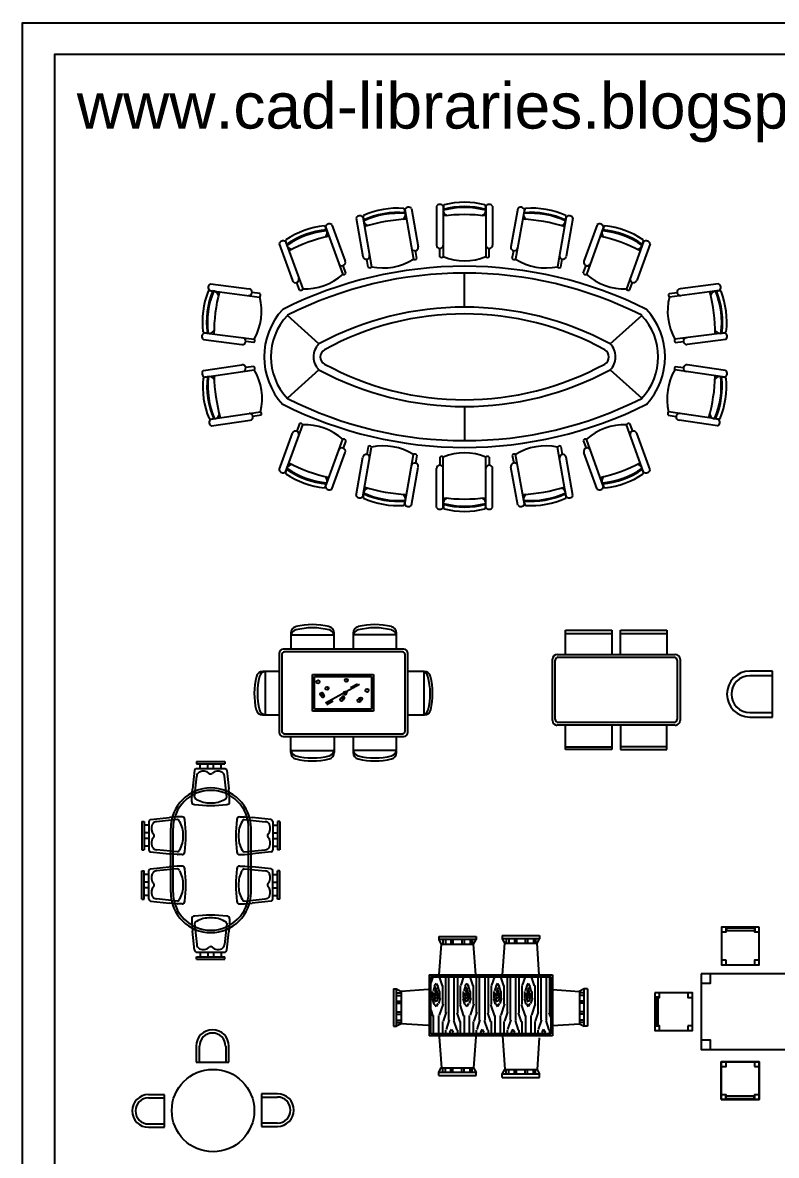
# Model space of a CAD drawing. Header units: inches. Extents: x 11.8 to 54.3, y 7.5 to 32.3.
# Drawn here: x 11.81 to 19.78, y 20.32 to 32.3 of the extents above; entities that cross this region are included whole.
import ezdxf

# ---------------------------------------------------------------- set-up
doc = ezdxf.new("R2010")
doc.units = ezdxf.units.IN
doc.header["$MEASUREMENT"] = 0
for name, color, linetype in [('02', 2, 'Continuous'), ('4', 4, 'Continuous'), ('kadrbm', 4, 'Continuous')]:
    doc.layers.add(name, color=color, linetype=linetype)
doc.styles.add('bmmm', font='swissel.ttf')

# ---------------------------------------------------------------- blocks, each defined once
blk = doc.blocks.new('kadrbm')
at = {"layer": 'kadrbm', "color": 4}
blk.add_lwpolyline([(0, 0), (0, 24.797), (21, 24.797), (21, 0), (0, 0)], close=True, dxfattribs=at)
blk.add_lwpolyline([(20.663, 0.326), (20.663, 24.46), (0.337, 24.46), (0.337, 0.326), (20.663, 0.326)], dxfattribs=at)
at = {"layer": 'kadrbm', "color": 211, "true_color": 0xf674fb, "style": 'bmmm'}
blk.add_text('www.cad-libraries.blogspot.com', height=0.48513, dxfattribs=at).set_placement((0.573, 23.677))

msp = doc.modelspace()

# ---------------------------------------------------------------- linework, layer by layer
at = {"layer": '02'}
for p, q in [((15.851, 30.321), (15.944, 29.796)), ((15.922, 30.333), (15.993, 29.928)), ((16.187, 30.357), (16.187, 29.945)), ((16.259, 30.357), (16.259, 29.823)), ((16.709, 30.357), (16.709, 29.823)), ((16.781, 30.357), (16.781, 29.945)), ((17.046, 30.333), (16.974, 29.928)), ((17.117, 30.321), (17.024, 29.796)), ((15.337, 30.23), (15.408, 29.825)), ((15.408, 30.243), (15.5, 29.717)), ((17.56, 30.243), (17.467, 29.717)), ((17.631, 30.23), (17.559, 29.825)), ((15.012, 30.137), (15.195, 29.636)), ((15.08, 30.161), (15.221, 29.775)), ((17.888, 30.161), (17.747, 29.775)), ((17.955, 30.137), (17.773, 29.636)), ((14.522, 29.958), (14.663, 29.572)), ((14.59, 29.983), (14.772, 29.482)), ((18.378, 29.983), (18.196, 29.482)), ((18.446, 29.958), (18.305, 29.572)), ((15.979, 29.802), (15.964, 29.887)), ((16.223, 29.823), (16.223, 29.909)), ((16.745, 29.823), (16.745, 29.909)), ((16.989, 29.802), (17.004, 29.887)), ((15.229, 29.648), (15.199, 29.729)), ((15.465, 29.711), (15.45, 29.796)), ((17.503, 29.711), (17.518, 29.796)), ((17.739, 29.648), (17.769, 29.729)), ((16.484, 29.289), (16.484, 29.649)), ((13.796, 29.536), (14.204, 29.483)), ((14.738, 29.469), (14.709, 29.55)), ((18.23, 29.469), (18.259, 29.55)), ((19.171, 29.536), (18.764, 29.483)), ((13.787, 29.464), (14.316, 29.396)), ((14.321, 29.432), (14.235, 29.443)), ((18.647, 29.432), (18.732, 29.443)), ((19.181, 29.464), (18.652, 29.396)), ((14.943, 28.901), (14.61, 29.202)), ((18.024, 28.901), (18.358, 29.202)), ((13.73, 29.018), (14.259, 28.95)), ((19.238, 29.018), (18.709, 28.95)), ((13.721, 28.946), (14.129, 28.894)), ((14.254, 28.914), (14.169, 28.925)), ((18.713, 28.914), (18.799, 28.925)), ((19.247, 28.946), (18.839, 28.894)), ((13.721, 28.62), (14.128, 28.68)), ((14.254, 28.662), (14.169, 28.649)), ((18.713, 28.662), (18.799, 28.649)), ((19.246, 28.62), (18.84, 28.68)), ((13.732, 28.548), (14.26, 28.626)), ((14.943, 28.625), (14.61, 28.325)), ((18.024, 28.625), (18.358, 28.325)), ((19.236, 28.548), (18.708, 28.626)), ((13.798, 28.103), (14.325, 28.181)), ((16.484, 28.237), (16.484, 27.877)), ((19.17, 28.103), (18.642, 28.181)), ((13.808, 28.032), (14.215, 28.092)), ((14.331, 28.145), (14.245, 28.133)), ((14.59, 27.544), (14.772, 28.045)), ((14.738, 28.057), (14.709, 27.976)), ((18.378, 27.544), (18.196, 28.045)), ((18.23, 28.057), (18.259, 27.976)), ((18.637, 28.145), (18.722, 28.133)), ((19.16, 28.032), (18.753, 28.092)), ((14.522, 27.569), (14.663, 27.955)), ((18.446, 27.569), (18.305, 27.955)), ((15.012, 27.39), (15.195, 27.891)), ((15.229, 27.879), (15.199, 27.798)), ((15.408, 27.284), (15.5, 27.809)), ((15.465, 27.816), (15.45, 27.731)), ((17.56, 27.284), (17.467, 27.809)), ((17.503, 27.816), (17.518, 27.731)), ((17.739, 27.879), (17.769, 27.798)), ((17.955, 27.39), (17.773, 27.891)), ((15.08, 27.365), (15.221, 27.752)), ((15.337, 27.297), (15.408, 27.702)), ((15.851, 27.206), (15.944, 27.731)), ((15.979, 27.725), (15.964, 27.64)), ((16.223, 27.704), (16.223, 27.617)), ((16.259, 27.17), (16.259, 27.704)), ((16.709, 27.17), (16.709, 27.704)), ((16.745, 27.704), (16.745, 27.617)), ((16.989, 27.725), (17.004, 27.64)), ((17.117, 27.206), (17.024, 27.731)), ((17.631, 27.297), (17.559, 27.702)), ((17.888, 27.365), (17.747, 27.752)), ((15.922, 27.193), (15.993, 27.598)), ((16.187, 27.17), (16.187, 27.581)), ((16.781, 27.17), (16.781, 27.581)), ((17.046, 27.193), (16.974, 27.598)), ((14.645, 25.842), (14.645, 25.671)), ((14.645, 25.822), (15.104, 25.822)), ((15.104, 25.671), (15.104, 25.842)), ((15.305, 25.842), (15.305, 25.671)), ((15.765, 25.822), (15.305, 25.822)), ((15.765, 25.671), (15.765, 25.842)), ((17.553, 25.616), (17.553, 25.873)), ((17.553, 25.873), (18.043, 25.873)), ((18.043, 25.834), (17.553, 25.834)), ((18.043, 25.873), (18.043, 25.616)), ((18.134, 25.616), (18.134, 25.873)), ((18.134, 25.873), (18.624, 25.873)), ((18.624, 25.834), (18.134, 25.834)), ((18.624, 25.873), (18.624, 25.616)), ((14.522, 25.434), (14.349, 25.434)), ((14.376, 25.43), (14.376, 24.971)), ((14.877, 25.404), (15.52, 25.404)), ((14.877, 25.015), (14.877, 25.404)), ((15.52, 25.404), (15.52, 25.015)), ((16.057, 25.434), (15.884, 25.434)), ((16.053, 25.43), (16.053, 24.971)), ((14.897, 25.384), (15.5, 25.384)), ((14.897, 25.035), (14.897, 25.384)), ((15.374, 25.297), (15.013, 25.1)), ((15.351, 25.302), (15.278, 25.263)), ((15.5, 25.384), (15.5, 25.035)), ((19.741, 25.391, 0.135), (19.502, 25.391, 0.135)), ((15.092, 25.122), (15.024, 25.083)), ((14.347, 24.976), (14.522, 24.976)), ((15.52, 25.015), (14.877, 25.015)), ((15.5, 25.035), (14.897, 25.035)), ((15.884, 24.976), (16.059, 24.976)), ((19.502, 25.002, 0.135), (19.741, 25.002, 0.135)), ((17.553, 24.609), (17.553, 24.866)), ((18.043, 24.866), (18.043, 24.609)), ((18.134, 24.866), (18.134, 24.609)), ((18.624, 24.609), (18.624, 24.866)), ((14.645, 24.578), (14.645, 24.746)), ((15.104, 24.746), (15.104, 24.578)), ((15.305, 24.746), (15.305, 24.578)), ((15.765, 24.578), (15.765, 24.746)), ((14.645, 24.601), (15.104, 24.601)), ((15.765, 24.601), (15.305, 24.601)), ((17.553, 24.638), (18.043, 24.638)), ((18.043, 24.609), (17.553, 24.609)), ((18.624, 24.638), (18.134, 24.638)), ((18.134, 24.609), (18.624, 24.609)), ((13.628, 24.107), (13.65, 24.328)), ((13.968, 24.107), (13.946, 24.328)), ((13.446, 23.868), (13.225, 23.846)), ((14.154, 23.868), (14.375, 23.846)), ((13.4, 23.098), (13.4, 23.778)), ((14.199, 23.098), (14.199, 23.778)), ((13.446, 23.528), (13.225, 23.55)), ((14.154, 23.528), (14.375, 23.55)), ((13.446, 23.347), (13.225, 23.325)), ((14.154, 23.347), (14.375, 23.325)), ((13.446, 23.007), (13.225, 23.03)), ((14.154, 23.007), (14.375, 23.03)), ((13.628, 22.769), (13.65, 22.548)), ((13.968, 22.769), (13.946, 22.548)), ((19.252, 22.731), (19.202, 22.731)), ((19.202, 22.731), (19.202, 22.681)), ((19.202, 22.681), (19.252, 22.681)), ((19.252, 22.681), (19.252, 22.731)), ((19.254, 22.719, 0.7), (19.254, 22.696, 0.7)), ((19.557, 22.719, 0.7), (19.254, 22.719, 0.7)), ((19.254, 22.696, 0.7), (19.557, 22.696, 0.7)), ((19.552, 22.731), (19.552, 22.681)), ((19.602, 22.731), (19.552, 22.731)), ((19.552, 22.681), (19.602, 22.681)), ((19.557, 22.696, 0.7), (19.557, 22.719, 0.7)), ((19.602, 22.681), (19.602, 22.731)), ((16.607, 22.6), (16.212, 22.6)), ((16.237, 22.551), (16.58, 22.551)), ((16.254, 22.6), (16.254, 22.55)), ((16.281, 22.6), (16.281, 22.55)), ((16.34, 22.6), (16.34, 22.55)), ((16.361, 22.6), (16.361, 22.55)), ((16.454, 22.6), (16.454, 22.55)), ((16.478, 22.6), (16.478, 22.55)), ((16.542, 22.6), (16.542, 22.55)), ((16.565, 22.6), (16.565, 22.55)), ((17.278, 22.609), (16.883, 22.609)), ((16.908, 22.561), (17.251, 22.561)), ((16.925, 22.609), (16.925, 22.56)), ((16.953, 22.609), (16.953, 22.56)), ((17.011, 22.609), (17.011, 22.56)), ((17.032, 22.609), (17.032, 22.56)), ((17.125, 22.609), (17.125, 22.56)), ((17.149, 22.609), (17.149, 22.56)), ((17.213, 22.609), (17.213, 22.56)), ((17.236, 22.609), (17.236, 22.56)), ((13.646, 22.468), (13.95, 22.468)), ((19.202, 22.381), (19.202, 22.331)), ((19.252, 22.381), (19.202, 22.381)), ((19.202, 22.331), (19.252, 22.331)), ((19.252, 22.331), (19.252, 22.381)), ((19.602, 22.381), (19.552, 22.381)), ((19.552, 22.381), (19.552, 22.331)), ((19.552, 22.331), (19.602, 22.331)), ((19.602, 22.331), (19.602, 22.381)), ((16.149, 22.205), (16.128, 22.142)), ((16.214, 22.205), (16.246, 22.109)), ((16.275, 22.205), (16.277, 22.199)), ((16.283, 22.201), (16.283, 21.826)), ((16.315, 22.205), (16.315, 21.748)), ((16.372, 22.205), (16.372, 21.748)), ((16.408, 22.201), (16.408, 21.826)), ((16.474, 22.205), (16.445, 22.118)), ((16.539, 22.205), (16.571, 22.109)), ((16.6, 22.205), (16.602, 22.199)), ((16.608, 22.201), (16.608, 21.826)), ((16.64, 22.205), (16.64, 21.748)), ((16.697, 22.205), (16.697, 21.748)), ((16.733, 22.201), (16.733, 21.826)), ((16.799, 22.205), (16.77, 22.118)), ((16.864, 22.205), (16.896, 22.109)), ((16.925, 22.205), (16.927, 22.199)), ((16.933, 22.201), (16.933, 21.826)), ((16.965, 22.205), (16.965, 21.748)), ((17.022, 22.205), (17.022, 21.748)), ((17.058, 22.201), (17.058, 21.826)), ((17.124, 22.205), (17.095, 22.118)), ((17.189, 22.205), (17.221, 22.109)), ((17.25, 22.205), (17.252, 22.199)), ((17.258, 22.201), (17.258, 21.826)), ((17.29, 22.205), (17.29, 21.748)), ((17.347, 22.205), (17.347, 21.748)), ((17.383, 22.201), (17.383, 21.826)), ((18.986, 22.237), (18.986, 22.137)), ((18.986, 22.237, 0.7), (18.986, 21.437, 0.7)), ((19.086, 22.237), (18.986, 22.237)), ((19.086, 22.137), (19.086, 22.237)), ((15.764, 21.682), (15.764, 22.077)), ((15.812, 22.052), (15.812, 21.709)), ((16.144, 22.052), (16.144, 21.977)), ((16.169, 22.112), (16.151, 22.056)), ((16.182, 22.135), (16.163, 22.106)), ((16.188, 22.093), (16.169, 22.037)), ((16.177, 22.086), (16.196, 22.03)), ((16.177, 22.049), (16.186, 22.021)), ((16.188, 22.056), (16.179, 22.027)), ((16.182, 22.136), (16.201, 22.108)), ((16.196, 22.105), (16.215, 22.049)), ((16.219, 22.052), (16.219, 21.977)), ((16.251, 22.114), (16.251, 21.917)), ((16.439, 22.114), (16.439, 21.917)), ((16.469, 22.052), (16.469, 21.977)), ((16.494, 22.112), (16.476, 22.056)), ((16.507, 22.135), (16.488, 22.106)), ((16.513, 22.093), (16.494, 22.037)), ((16.502, 22.086), (16.521, 22.03)), ((16.502, 22.049), (16.512, 22.021)), ((16.513, 22.056), (16.504, 22.027)), ((16.507, 22.136), (16.526, 22.108)), ((16.521, 22.105), (16.54, 22.049)), ((16.544, 22.052), (16.544, 21.977)), ((16.576, 22.114), (16.576, 21.917)), ((16.764, 22.114), (16.764, 21.917)), ((16.794, 22.052), (16.794, 21.977)), ((16.819, 22.112), (16.801, 22.056)), ((16.832, 22.135), (16.813, 22.106)), ((16.838, 22.093), (16.819, 22.037)), ((16.827, 22.086), (16.846, 22.03)), ((16.827, 22.049), (16.837, 22.02)), ((16.838, 22.056), (16.829, 22.027)), ((16.832, 22.136), (16.851, 22.108)), ((16.846, 22.105), (16.865, 22.049)), ((16.869, 22.052), (16.869, 21.977)), ((16.901, 22.114), (16.901, 21.917)), ((17.089, 22.114), (17.089, 21.917)), ((17.119, 22.052), (17.119, 21.977)), ((17.144, 22.112), (17.126, 22.056)), ((17.157, 22.135), (17.138, 22.106)), ((17.163, 22.093), (17.144, 22.037)), ((17.152, 22.086), (17.171, 22.03)), ((17.152, 22.049), (17.162, 22.02)), ((17.163, 22.056), (17.154, 22.028)), ((17.157, 22.136), (17.176, 22.108)), ((17.171, 22.105), (17.19, 22.049)), ((17.194, 22.052), (17.194, 21.977)), ((17.226, 22.114), (17.226, 21.917)), ((17.701, 22.052), (17.701, 21.709)), ((17.749, 21.682), (17.749, 22.077)), ((18.986, 22.137), (19.086, 22.137)), ((15.764, 22.035), (15.814, 22.035)), ((15.764, 22.008), (15.814, 22.008)), ((15.764, 21.949), (15.814, 21.949)), ((15.764, 21.928), (15.814, 21.928)), ((16.14, 21.974), (16.158, 21.917)), ((16.158, 21.992), (16.177, 21.936)), ((16.162, 22.033), (16.162, 21.996)), ((16.168, 22.002), (16.177, 21.974)), ((16.172, 22.024), (16.172, 22.005)), ((16.197, 22.009), (16.188, 21.981)), ((16.207, 21.999), (16.188, 21.943)), ((16.19, 22.024), (16.19, 22.005)), ((16.2, 22.033), (16.2, 21.996)), ((16.226, 21.981), (16.207, 21.924)), ((16.465, 21.974), (16.483, 21.917)), ((16.483, 21.992), (16.502, 21.936)), ((16.487, 22.033), (16.487, 21.996)), ((16.493, 22.002), (16.502, 21.974)), ((16.497, 22.024), (16.497, 22.005)), ((16.522, 22.009), (16.513, 21.981)), ((16.532, 21.999), (16.513, 21.943)), ((16.515, 22.024), (16.515, 22.005)), ((16.525, 22.033), (16.525, 21.996)), ((16.551, 21.981), (16.532, 21.924)), ((16.79, 21.974), (16.808, 21.917)), ((16.808, 21.992), (16.827, 21.936)), ((16.812, 22.033), (16.812, 21.996)), ((16.818, 22.002), (16.827, 21.974)), ((16.822, 22.024), (16.822, 22.005)), ((16.847, 22.009), (16.838, 21.981)), ((16.857, 21.999), (16.838, 21.943)), ((16.84, 22.024), (16.84, 22.005)), ((16.85, 22.033), (16.85, 21.996)), ((16.876, 21.981), (16.857, 21.924)), ((17.115, 21.974), (17.133, 21.917)), ((17.133, 21.992), (17.152, 21.936)), ((17.137, 22.033), (17.137, 21.996)), ((17.143, 22.002), (17.152, 21.974)), ((17.147, 22.024), (17.147, 22.005)), ((17.172, 22.009), (17.163, 21.981)), ((17.182, 21.999), (17.163, 21.943)), ((17.165, 22.024), (17.165, 22.005)), ((17.175, 22.033), (17.175, 21.996)), ((17.201, 21.981), (17.182, 21.924)), ((17.749, 22.035), (17.7, 22.035)), ((17.749, 22.008), (17.7, 22.008)), ((17.749, 21.949), (17.7, 21.949)), ((17.749, 21.928), (17.7, 21.928)), ((18.496, 22.037), (18.496, 21.987)), ((18.546, 22.037), (18.496, 22.037)), ((18.496, 21.987), (18.546, 21.987)), ((18.508, 21.992, 0.7), (18.508, 21.688, 0.7)), ((18.531, 21.992, 0.7), (18.508, 21.992, 0.7)), ((18.531, 21.688, 0.7), (18.531, 21.992, 0.7)), ((18.546, 21.987), (18.546, 22.037)), ((18.896, 22.037), (18.846, 22.037)), ((18.846, 22.037), (18.846, 21.987)), ((18.846, 21.987), (18.896, 21.987)), ((18.896, 21.987), (18.896, 22.037)), ((15.764, 21.835), (15.814, 21.835)), ((15.764, 21.811), (15.814, 21.811)), ((16.128, 21.855), (16.149, 21.79)), ((16.163, 21.921), (16.182, 21.892)), ((16.201, 21.919), (16.182, 21.891)), ((16.257, 21.921), (16.217, 21.799)), ((16.288, 21.831), (16.257, 21.737)), ((16.402, 21.824), (16.433, 21.73)), ((16.434, 21.912), (16.474, 21.79)), ((16.488, 21.921), (16.507, 21.892)), ((16.526, 21.919), (16.507, 21.891)), ((16.582, 21.921), (16.542, 21.799)), ((16.613, 21.831), (16.582, 21.737)), ((16.727, 21.824), (16.758, 21.73)), ((16.759, 21.912), (16.799, 21.79)), ((16.813, 21.921), (16.832, 21.892)), ((16.851, 21.919), (16.832, 21.891)), ((16.907, 21.921), (16.867, 21.799)), ((16.938, 21.831), (16.907, 21.737)), ((17.052, 21.824), (17.083, 21.73)), ((17.084, 21.912), (17.124, 21.79)), ((17.138, 21.921), (17.157, 21.892)), ((17.176, 21.919), (17.157, 21.891)), ((17.232, 21.921), (17.192, 21.799)), ((17.263, 21.831), (17.232, 21.737)), ((17.377, 21.824), (17.395, 21.771)), ((17.749, 21.835), (17.7, 21.835)), ((17.749, 21.811), (17.7, 21.811)), ((15.764, 21.747), (15.814, 21.747)), ((15.764, 21.724), (15.814, 21.724)), ((16.153, 21.795), (16.153, 21.601)), ((16.209, 21.795), (16.209, 21.601)), ((16.251, 21.734), (16.251, 21.601)), ((16.322, 21.751), (16.288, 21.648)), ((16.368, 21.744), (16.402, 21.641)), ((16.439, 21.734), (16.439, 21.601)), ((16.478, 21.795), (16.478, 21.601)), ((16.534, 21.795), (16.534, 21.601)), ((16.576, 21.734), (16.576, 21.601)), ((16.647, 21.751), (16.613, 21.648)), ((16.693, 21.744), (16.727, 21.641)), ((16.764, 21.734), (16.764, 21.601)), ((16.803, 21.795), (16.803, 21.601)), ((16.859, 21.795), (16.859, 21.601)), ((16.901, 21.734), (16.901, 21.601)), ((16.972, 21.751), (16.938, 21.648)), ((17.018, 21.744), (17.052, 21.641)), ((17.089, 21.734), (17.089, 21.601)), ((17.128, 21.795), (17.128, 21.601)), ((17.184, 21.795), (17.184, 21.601)), ((17.226, 21.734), (17.226, 21.601)), ((17.297, 21.751), (17.263, 21.648)), ((17.343, 21.744), (17.377, 21.641)), ((17.749, 21.747), (17.7, 21.747)), ((17.749, 21.724), (17.7, 21.724)), ((18.546, 21.687), (18.496, 21.687)), ((18.496, 21.687), (18.496, 21.637)), ((18.508, 21.688, 0.7), (18.531, 21.688, 0.7)), ((18.546, 21.637), (18.546, 21.687)), ((18.846, 21.687), (18.846, 21.637)), ((18.896, 21.687), (18.846, 21.687)), ((18.896, 21.637), (18.896, 21.687)), ((16.283, 21.643), (16.283, 21.601)), ((16.332, 21.624), (16.324, 21.601)), ((16.345, 21.647), (16.326, 21.619)), ((16.344, 21.649), (16.363, 21.621)), ((16.351, 21.606), (16.349, 21.601)), ((16.358, 21.617), (16.364, 21.601)), ((16.408, 21.643), (16.408, 21.601)), ((16.608, 21.643), (16.608, 21.601)), ((16.657, 21.624), (16.649, 21.601)), ((16.67, 21.647), (16.651, 21.619)), ((16.669, 21.649), (16.688, 21.621)), ((16.676, 21.606), (16.674, 21.601)), ((16.683, 21.617), (16.689, 21.601)), ((16.733, 21.643), (16.733, 21.601)), ((16.933, 21.643), (16.933, 21.601)), ((16.982, 21.624), (16.974, 21.601)), ((16.995, 21.647), (16.976, 21.619)), ((16.994, 21.649), (17.013, 21.621)), ((17.001, 21.606), (16.999, 21.601)), ((17.008, 21.617), (17.014, 21.601)), ((17.058, 21.643), (17.058, 21.601)), ((17.258, 21.643), (17.258, 21.601)), ((17.307, 21.624), (17.299, 21.601)), ((17.32, 21.647), (17.301, 21.619)), ((17.319, 21.649), (17.338, 21.621)), ((17.326, 21.606), (17.324, 21.601)), ((17.333, 21.617), (17.339, 21.601)), ((17.383, 21.643), (17.383, 21.601)), ((18.496, 21.637), (18.546, 21.637)), ((18.846, 21.637), (18.896, 21.637)), ((13.68, 21.303), (13.68, 21.473)), ((13.957, 21.473), (13.957, 21.303)), ((19.086, 21.537), (18.986, 21.537)), ((18.986, 21.537), (18.986, 21.437)), ((19.086, 21.437), (19.086, 21.537)), ((18.986, 21.437), (19.086, 21.437)), ((16.237, 21.243), (16.58, 21.243)), ((16.254, 21.195), (16.254, 21.244)), ((16.281, 21.195), (16.281, 21.244)), ((16.34, 21.195), (16.34, 21.244)), ((16.361, 21.195), (16.361, 21.244)), ((16.454, 21.195), (16.454, 21.244)), ((16.478, 21.195), (16.478, 21.244)), ((16.542, 21.195), (16.542, 21.244)), ((16.565, 21.195), (16.565, 21.244)), ((16.908, 21.224), (17.251, 21.224)), ((16.925, 21.176), (16.925, 21.226)), ((16.953, 21.176), (16.953, 21.226)), ((17.011, 21.176), (17.011, 21.226)), ((17.032, 21.176), (17.032, 21.226)), ((17.125, 21.176), (17.125, 21.226)), ((17.149, 21.176), (17.149, 21.226)), ((17.213, 21.176), (17.213, 21.226)), ((17.236, 21.176), (17.236, 21.226)), ((19.25, 21.307), (19.2, 21.307)), ((19.2, 21.307), (19.2, 21.257)), ((19.2, 21.257), (19.25, 21.257)), ((19.25, 21.257), (19.25, 21.307)), ((19.6, 21.307), (19.55, 21.307)), ((19.55, 21.307), (19.55, 21.257)), ((19.55, 21.257), (19.6, 21.257)), ((19.6, 21.257), (19.6, 21.307)), ((16.607, 21.195), (16.212, 21.195)), ((17.278, 21.176), (16.883, 21.176)), ((13.141, 20.925), (13.311, 20.925)), ((14.335, 20.934), (14.505, 20.934)), ((19.25, 20.957, 0.45), (19.2, 20.957, 0.45)), ((19.2, 20.957, 0.45), (19.2, 20.907, 0.45)), ((19.2, 20.907, 0.85), (19.6, 20.907, 0.85)), ((19.2, 20.907, 0.45), (19.25, 20.907, 0.45)), ((19.6, 20.907, 0.4), (19.2, 20.907, 0.4)), ((19.245, 20.942, 1.15), (19.245, 20.919, 1.15)), ((19.548, 20.942, 1.15), (19.245, 20.942, 1.15)), ((19.245, 20.919, 1.15), (19.548, 20.919, 1.15)), ((19.25, 20.907, 0.45), (19.25, 20.957, 0.45)), ((19.548, 20.919, 1.15), (19.548, 20.942, 1.15)), ((19.6, 20.957, 0.45), (19.55, 20.957, 0.45)), ((19.55, 20.957, 0.45), (19.55, 20.907, 0.45)), ((19.55, 20.907, 0.45), (19.6, 20.907, 0.45)), ((19.6, 20.907, 0.45), (19.6, 20.957, 0.45)), ((13.311, 20.648), (13.141, 20.648)), ((14.505, 20.658), (14.335, 20.658))]:
    msp.add_line(p, q, dxfattribs=at)
for centre in [(14.934, 25.325), (15.233, 25.342), (14.973, 25.195), (14.985, 25.178), (15.03, 25.257), (15.221, 25.207), (15.385, 25.145), (15.453, 25.235), (15.182, 25.139), (15.368, 25.128)]:
    msp.add_circle(centre, 0.0169, dxfattribs=at)
for centre, radius, start, end in [((15.78, 29.427), 0.909, 86.2692, 113.7308), ((15.814, 30.306), 0.0382, 333.5878, 48.5184), ((15.891, 30.304), 0.0431, 43.4347, 156.565), ((16.223, 30.333), 0.0431, 33.435, 146.5653), ((16.484, 29.489), 0.864, 74.8752, 105.1248), ((16.484, 29.489), 0.855, 74.6754, 105.3246), ((16.32, 30.315), 0.0618, 170.0694, 248.3261), ((16.298, 30.348), 0.0382, 141.4816, 216.4122), ((16.484, 29.489), 0.909, 76.2692, 103.7308), ((16.648, 30.315), 0.0618, 291.6739, 9.9306), ((16.67, 30.348), 0.0382, 323.5878, 38.5184), ((16.745, 30.333), 0.0431, 33.4347, 146.565), ((17.077, 30.304), 0.0431, 23.435, 136.5653), ((17.154, 30.306), 0.0382, 131.4816, 206.4122), ((17.188, 29.427), 0.909, 66.2692, 93.7308), ((15.377, 30.213), 0.0431, 43.435, 156.5653), ((15.448, 30.241), 0.0382, 151.4816, 226.4122), ((15.78, 29.427), 0.864, 84.8752, 115.1248), ((15.475, 30.212), 0.0618, 180.0694, 258.3261), ((15.78, 29.427), 0.855, 84.6754, 115.3246), ((15.946, 28.487), 1.734, 92.5434, 107.4566), ((15.798, 30.269), 0.0618, 301.6739, 19.9306), ((16.484, 28.534), 1.734, 82.5434, 97.4566), ((17.022, 28.487), 1.734, 72.5434, 87.4566), ((17.169, 30.269), 0.0618, 160.0694, 238.3261), ((17.188, 29.427), 0.855, 64.6754, 95.3246), ((17.188, 29.427), 0.864, 64.8752, 95.1248), ((17.493, 30.212), 0.0618, 281.6739, 359.9306), ((17.52, 30.241), 0.0382, 313.5878, 28.5184), ((17.591, 30.213), 0.0431, 23.4347, 136.565), ((15.098, 29.245), 0.909, 96.2692, 123.7308), ((15.098, 29.245), 0.864, 94.8752, 125.1248), ((15.098, 29.245), 0.855, 94.6754, 125.3246), ((14.979, 30.115), 0.0382, 343.5878, 58.5184), ((14.97, 30.077), 0.0618, 311.6739, 29.9306), ((15.054, 30.127), 0.0431, 53.4347, 166.565), ((17.913, 30.127), 0.0431, 13.435, 126.5653), ((17.998, 30.077), 0.0618, 150.0694, 228.3261), ((17.87, 29.245), 0.855, 54.6754, 85.3246), ((17.87, 29.245), 0.864, 54.8752, 85.1248), ((17.989, 30.115), 0.0382, 121.4816, 196.4122), ((17.87, 29.245), 0.909, 56.2692, 83.7308), ((14.564, 29.948), 0.0431, 53.435, 166.5653), ((14.629, 29.988), 0.0382, 161.4816, 236.4122), ((14.661, 29.964), 0.0618, 190.0694, 268.3261), ((15.424, 28.347), 1.734, 102.5434, 117.4566), ((17.543, 28.347), 1.734, 62.5434, 77.4566), ((18.307, 29.964), 0.0618, 271.6739, 349.9306), ((18.338, 29.988), 0.0382, 303.5878, 18.5184), ((18.404, 29.948), 0.0431, 13.4347, 126.565), ((15.444, 29.832), 0.036, 190, 10), ((15.958, 29.922), 0.036, 190, 10), ((16.223, 29.945), 0.036, 180, 0), ((16.745, 29.945), 0.036, 180, 0), ((17.01, 29.922), 0.036, 170, 350), ((17.524, 29.832), 0.036, 170, 350), ((15.187, 29.763), 0.036, 200, 20), ((15.48, 29.731), 0.0248, 233.4717, 326.5283), ((15.624, 30.31), 0.606, 258.194, 301.806), ((15.958, 29.816), 0.0248, 233.4717, 326.5283), ((16.241, 29.84), 0.0248, 223.4717, 316.5283), ((16.484, 30.386), 0.606, 248.194, 291.806), ((16.727, 29.84), 0.0248, 223.4717, 316.5283), ((17.009, 29.816), 0.0248, 213.4717, 306.5283), ((17.343, 30.31), 0.606, 238.194, 281.806), ((17.488, 29.731), 0.0248, 213.4717, 306.5283), ((17.781, 29.763), 0.036, 160, 340), ((16.484, 25.499), 4.151, 63.162, 116.838), ((14.696, 29.584), 0.036, 200, 20), ((14.791, 30.087), 0.606, 268.194, 311.806), ((15.206, 29.658), 0.0248, 243.4717, 336.5283), ((17.762, 29.658), 0.0248, 203.4717, 296.5283), ((18.177, 30.087), 0.606, 228.194, 271.806), ((18.271, 29.584), 0.036, 160, 340), ((13.815, 29.497), 0.0431, 116.1241, 229.2545), ((14.2, 29.448), 0.036, 262.6895, 82.6895), ((14.749, 29.492), 0.0248, 243.4717, 336.5283), ((18.219, 29.492), 0.0248, 203.4717, 296.5283), ((18.768, 29.448), 0.036, 97.3105, 277.3105), ((19.152, 29.497), 0.0431, 310.7455, 63.8759), ((14.619, 29.131), 0.909, 158.9586, 186.4203), ((14.619, 29.131), 0.864, 157.5646, 187.8143), ((14.619, 29.131), 0.855, 157.3649, 188.0141), ((13.791, 29.424), 0.0382, 46.2773, 121.2078), ((13.821, 29.399), 0.0618, 14.3634, 92.62), ((15.567, 29.009), 1.734, 165.2329, 180.146), ((13.73, 29.245), 0.606, 330.8835, 14.4954), ((14.301, 29.416), 0.0248, 306.1612, 39.2177), ((19.238, 29.245), 0.606, 165.5046, 209.1165), ((18.666, 29.416), 0.0248, 140.7823, 233.8388), ((17.401, 29.009), 1.734, 359.854, 14.7671), ((19.147, 29.399), 0.0618, 87.38, 165.6366), ((18.349, 29.131), 0.855, 351.9859, 22.6351), ((18.349, 29.131), 0.864, 352.1857, 22.4354), ((19.177, 29.424), 0.0382, 58.7922, 133.7227), ((18.349, 29.131), 0.909, 353.5797, 21.0414), ((16.484, 26.036), 3.253, 61.7358, 118.2642), ((15.074, 28.763), 0.639, 136.6108, 223.3892), ((16.484, 26.119), 3.098, 61.4102, 118.5898), ((17.893, 28.763), 0.639, 316.6108, 43.3892), ((13.749, 28.979), 0.0431, 116.1245, 229.2548), ((13.743, 29.056), 0.0382, 224.1711, 299.1016), ((13.779, 29.073), 0.0618, 252.7589, 331.0155), ((19.189, 29.073), 0.0618, 208.9845, 287.2411), ((19.224, 29.056), 0.0382, 240.8984, 315.8289), ((19.219, 28.979), 0.0431, 310.7452, 63.8755), ((14.133, 28.93), 0.036, 262.6895, 82.6895), ((14.24, 28.934), 0.0248, 306.1612, 39.2177), ((15.079, 28.763), 0.193, 134.4364, 225.5636), ((17.889, 28.763), 0.193, 314.4364, 45.5636), ((18.728, 28.934), 0.0248, 140.7823, 233.8388), ((18.835, 28.93), 0.036, 97.3105, 277.3105), ((15.046, 28.763), 0.0881, 120.2853, 239.7147), ((17.922, 28.763), 0.0881, 300.2853, 59.7147), ((14.133, 28.644), 0.036, 278.3947, 98.3947), ((14.24, 28.642), 0.0248, 321.8664, 54.923), ((16.484, 31.408), 3.098, 241.4102, 298.5898), ((18.728, 28.642), 0.0248, 125.077, 218.1336), ((18.834, 28.644), 0.036, 81.6053, 261.6053), ((13.75, 28.587), 0.0431, 131.8294, 244.9597), ((14.623, 28.452), 0.909, 174.6639, 202.1255), ((13.746, 28.511), 0.0382, 61.9825, 136.9131), ((14.623, 28.452), 0.864, 173.2699, 203.5195), ((13.782, 28.494), 0.0618, 30.0687, 108.3253), ((14.623, 28.452), 0.855, 173.0701, 203.7193), ((15.568, 28.592), 1.734, 180.9381, 195.8513), ((13.736, 28.322), 0.606, 346.5887, 30.2007), ((16.484, 31.491), 3.253, 241.7358, 298.2642), ((19.232, 28.322), 0.606, 149.7993, 193.4113), ((17.4, 28.592), 1.734, 344.1487, 359.0619), ((18.345, 28.452), 0.855, 336.2807, 6.9299), ((19.186, 28.494), 0.0618, 71.6747, 149.9313), ((18.345, 28.452), 0.864, 336.4805, 6.7301), ((18.345, 28.452), 0.909, 337.8745, 5.3361), ((19.222, 28.511), 0.0382, 43.0869, 118.0175), ((19.218, 28.587), 0.0431, 295.0403, 48.1706), ((16.484, 32.028), 4.151, 243.162, 296.838), ((14.21, 28.128), 0.036, 278.3947, 98.3947), ((14.311, 28.161), 0.0248, 321.8664, 54.923), ((18.657, 28.161), 0.0248, 125.077, 218.1336), ((18.758, 28.128), 0.036, 81.6053, 261.6053), ((13.8, 28.143), 0.0382, 239.8763, 314.8069), ((13.826, 28.071), 0.0431, 131.8297, 244.9601), ((13.83, 28.169), 0.0618, 268.4641, 346.7208), ((14.749, 28.035), 0.0248, 23.4717, 116.5283), ((14.791, 27.44), 0.606, 48.194, 91.806), ((18.177, 27.44), 0.606, 88.194, 131.806), ((18.219, 28.035), 0.0248, 63.4717, 156.5283), ((19.138, 28.169), 0.0618, 193.2792, 271.5359), ((19.167, 28.143), 0.0382, 225.1931, 300.1237), ((19.141, 28.071), 0.0431, 295.0399, 48.1703), ((14.696, 27.943), 0.036, 340, 160), ((18.271, 27.943), 0.036, 20, 200), ((15.187, 27.764), 0.036, 340, 160), ((15.206, 27.869), 0.0248, 23.4717, 116.5283), ((15.48, 27.796), 0.0248, 33.4717, 126.5283), ((15.624, 27.216), 0.606, 58.194, 101.806), ((17.343, 27.216), 0.606, 78.194, 121.806), ((17.488, 27.796), 0.0248, 53.4717, 146.5283), ((17.762, 27.869), 0.0248, 63.4717, 156.5283), ((17.781, 27.764), 0.036, 20, 200), ((15.444, 27.695), 0.036, 350, 170), ((15.958, 27.711), 0.0248, 33.4717, 126.5283), ((16.241, 27.686), 0.0248, 43.4717, 136.5283), ((16.484, 27.141), 0.606, 68.194, 111.806), ((16.727, 27.686), 0.0248, 43.4717, 136.5283), ((17.009, 27.711), 0.0248, 53.4717, 146.5283), ((17.524, 27.695), 0.036, 10, 190), ((14.564, 27.579), 0.0431, 193.4347, 306.565), ((14.629, 27.539), 0.0382, 123.5878, 198.5184), ((14.661, 27.562), 0.0618, 91.6739, 169.9306), ((15.098, 28.282), 0.864, 234.8752, 265.1248), ((15.098, 28.282), 0.855, 234.6754, 265.3246), ((15.424, 29.18), 1.734, 242.5434, 257.4566), ((15.958, 27.605), 0.036, 350, 170), ((16.223, 27.581), 0.036, 0, 180), ((16.745, 27.581), 0.036, 0, 180), ((17.01, 27.605), 0.036, 10, 190), ((17.543, 29.18), 1.734, 282.5434, 297.4566), ((17.87, 28.282), 0.855, 274.6754, 305.3246), ((17.87, 28.282), 0.864, 274.8752, 305.1248), ((18.307, 27.562), 0.0618, 10.0694, 88.3261), ((18.338, 27.539), 0.0382, 341.4816, 56.4122), ((18.404, 27.579), 0.0431, 233.435, 346.5653), ((15.098, 28.282), 0.909, 236.2692, 263.7308), ((14.97, 27.45), 0.0618, 330.0694, 48.3261), ((17.998, 27.45), 0.0618, 131.6739, 209.9306), ((17.87, 28.282), 0.909, 276.2692, 303.7308), ((14.979, 27.411), 0.0382, 301.4816, 16.4122), ((15.054, 27.4), 0.0431, 193.435, 306.5653), ((15.475, 27.315), 0.0618, 101.6739, 179.9306), ((15.78, 28.099), 0.864, 244.8752, 275.1248), ((15.78, 28.099), 0.855, 244.6754, 275.3246), ((15.946, 29.04), 1.734, 252.5434, 267.4566), ((17.022, 29.04), 1.734, 272.5434, 287.4566), ((17.188, 28.099), 0.855, 264.6754, 295.3246), ((17.188, 28.099), 0.864, 264.8752, 295.1248), ((17.493, 27.315), 0.0618, 0.0694, 78.3261), ((17.913, 27.4), 0.0431, 233.4347, 346.565), ((17.989, 27.411), 0.0382, 163.5878, 238.5184), ((15.377, 27.314), 0.0431, 203.4347, 316.565), ((15.448, 27.286), 0.0382, 133.5878, 208.5184), ((15.78, 28.099), 0.909, 246.2692, 273.7308), ((15.798, 27.258), 0.0618, 340.0694, 58.3261), ((15.814, 27.221), 0.0382, 311.4816, 26.4122), ((15.891, 27.223), 0.0431, 203.435, 316.5653), ((16.32, 27.212), 0.0618, 111.6739, 189.9306), ((16.484, 28.038), 0.855, 254.6754, 285.3246), ((16.484, 28.038), 0.864, 254.8752, 285.1248), ((16.484, 28.993), 1.734, 262.5434, 277.4566), ((16.298, 27.179), 0.0382, 143.5878, 218.5184), ((16.648, 27.212), 0.0618, 350.0694, 68.3261), ((16.67, 27.179), 0.0382, 321.4816, 36.4122), ((17.077, 27.223), 0.0431, 223.4347, 336.565), ((17.169, 27.258), 0.0618, 121.6739, 199.9306), ((17.154, 27.221), 0.0382, 153.5878, 228.5184), ((17.188, 28.099), 0.909, 266.2692, 293.7308), ((17.52, 27.286), 0.0382, 331.4816, 46.4122), ((17.591, 27.314), 0.0431, 223.435, 336.5653), ((16.223, 27.194), 0.0431, 213.4347, 326.565), ((16.484, 28.038), 0.909, 256.2692, 283.7308), ((16.745, 27.194), 0.0431, 213.435, 326.5653), ((14.715, 25.842), 0.0693, 103.6253, 180), ((14.875, 25.181), 0.716, 75.6638, 104.3539), ((14.875, 25.181), 0.75, 76.3914, 103.6253), ((15.035, 25.842), 0.0693, 0, 76.3914), ((15.375, 25.842), 0.0693, 103.6253, 180), ((15.535, 25.181), 0.716, 75.6318, 104.3511), ((15.535, 25.181), 0.75, 76.3585, 103.6253), ((15.695, 25.842), 0.0693, 0, 76.3585), ((14.715, 25.807), 0.0693, 104.3539, 180), ((15.035, 25.807), 0.0693, 0, 75.6638), ((15.375, 25.807), 0.0693, 104.3511, 180), ((15.695, 25.807), 0.0693, 0, 75.6318), ((14.349, 25.365), 0.0693, 90, 166.0291), ((14.383, 25.365), 0.0693, 90, 165.2993), ((16.03, 25.365), 0.0693, 14.527, 90), ((16.057, 25.365), 0.0693, 13.9709, 90), ((15.009, 25.201), 0.75, 166.0291, 193.2307), ((15.009, 25.201), 0.717, 165.2993, 193.9203), ((15.234, 25.341), 0.0113, 291.4958, 37.9524), ((15.396, 25.201), 0.724, 346.2439, 14.527), ((15.396, 25.201), 0.75, 346.7693, 13.9709), ((19.502, 25.196, 0.135), 0.195, 90, 270), ((15.031, 25.26), 0.0104, 341.4425, 89.7101), ((15.199, 25.156), 0.0169, 269.9186, 180.0001), ((15.197, 25.154), 0.0118, 313.5557, 92.9005), ((15.223, 25.207), 0.0101, 267.3789, 35.3315), ((15.18, 25.139), 0.0104, 93.6138, 196.3259), ((14.347, 25.045), 0.0693, 193.2307, 270), ((14.381, 25.045), 0.0693, 193.9203, 270), ((16.032, 25.045), 0.0693, 270, 346.2439), ((16.059, 25.045), 0.0693, 270, 346.7693), ((14.715, 24.611), 0.0693, 180, 255.6949), ((14.715, 24.578), 0.0693, 180, 256.3747), ((15.035, 24.578), 0.0693, 283.6086, 0), ((15.035, 24.611), 0.0693, 284.2875, 0), ((15.375, 24.611), 0.0693, 180, 255.6976), ((15.375, 24.578), 0.0693, 180, 256.3747), ((15.695, 24.578), 0.0693, 283.6415, 0), ((15.695, 24.611), 0.0693, 284.3194, 0), ((14.875, 25.239), 0.718, 255.6949, 284.2875), ((14.875, 25.239), 0.75, 256.3747, 283.6086), ((15.535, 25.239), 0.718, 255.6976, 284.3194), ((15.535, 25.239), 0.75, 256.3747, 283.6415), ((13.706, 24.323), 0.0559, 117.188, 174.4333), ((13.721, 24.293), 0.0889, 45.4672, 117.188), ((13.797, 24.371), 0.0197, 225.4672, 314.5538), ((13.875, 24.293), 0.0889, 62.812, 134.5328), ((13.89, 24.323), 0.0559, 5.5667, 62.812), ((13.8, 23.778), 0.4, 0, 180), ((13.656, 24.11), 0.0283, 186.0874, 250.3921), ((13.786, 24.33), 0.284, 240.592, 272.4211), ((13.81, 24.33), 0.284, 267.5789, 299.408), ((13.94, 24.11), 0.0283, 289.6079, 353.9126), ((13.968, 24.107), 0.03, 0, 5.7106), ((13.23, 23.791), 0.0559, 95.5667, 152.812), ((13.443, 23.84), 0.0283, 19.6079, 83.9126), ((13.223, 23.71), 0.284, 357.5789, 29.408), ((14.377, 23.71), 0.284, 150.592, 182.4211), ((14.157, 23.84), 0.0283, 96.0874, 160.3921), ((14.37, 23.791), 0.0559, 27.188, 84.4333), ((13.259, 23.775), 0.0889, 152.812, 224.5328), ((14.34, 23.775), 0.0889, 315.4672, 27.188), ((13.259, 23.621), 0.0889, 135.4672, 207.188), ((13.182, 23.697), 0.0197, 315.4672, 44.5082), ((13.223, 23.686), 0.284, 330.592, 2.4211), ((14.377, 23.686), 0.284, 177.5789, 209.408), ((14.418, 23.699), 0.0197, 135.4672, 224.5995), ((14.34, 23.621), 0.0889, 332.812, 44.5328), ((13.23, 23.606), 0.0559, 207.188, 264.4333), ((13.443, 23.556), 0.0283, 276.0874, 340.3921), ((14.157, 23.556), 0.0283, 199.6079, 263.9126), ((14.37, 23.606), 0.0559, 275.5667, 332.812), ((13.259, 23.255), 0.0889, 152.812, 224.5328), ((13.23, 23.27), 0.0559, 95.5667, 152.812), ((13.443, 23.319), 0.0283, 19.6079, 83.9126), ((13.223, 23.189), 0.284, 357.5789, 29.408), ((14.377, 23.189), 0.284, 150.592, 182.4211), ((14.157, 23.319), 0.0283, 96.0874, 160.3921), ((14.37, 23.27), 0.0559, 27.188, 84.4333), ((14.34, 23.255), 0.0889, 315.4672, 27.188), ((13.259, 23.1), 0.0889, 135.4672, 207.188), ((13.182, 23.176), 0.0197, 315.4672, 44.5082), ((13.223, 23.165), 0.284, 330.592, 2.4211), ((14.377, 23.165), 0.284, 177.5789, 209.408), ((14.418, 23.178), 0.0197, 135.4672, 224.5995), ((14.34, 23.1), 0.0889, 332.812, 44.5328), ((13.23, 23.085), 0.0559, 207.188, 264.4333), ((13.8, 23.098), 0.4, 180, 0), ((13.443, 23.036), 0.0283, 276.0874, 340.3921), ((14.157, 23.036), 0.0283, 199.6079, 263.9126), ((14.37, 23.085), 0.0559, 275.5667, 332.812), ((13.446, 23.007), 0.03, 264.2894, 270), ((13.656, 22.766), 0.0283, 109.6079, 173.9126), ((13.786, 22.545), 0.284, 87.5789, 119.408), ((13.81, 22.545), 0.284, 60.592, 92.4211), ((13.94, 22.766), 0.0283, 6.0874, 70.3921), ((13.706, 22.553), 0.0559, 185.5667, 242.812), ((13.799, 22.505), 0.0197, 45.4672, 134.6451), ((13.89, 22.553), 0.0559, 297.188, 354.4333), ((13.721, 22.582), 0.0889, 242.812, 314.5328), ((13.875, 22.582), 0.0889, 225.4672, 297.188), ((13.95, 22.488), 0.02, 270, 354.2894), ((13.818, 21.473), 0.138, 0, 180), ((13.141, 20.787), 0.138, 90, 270), ((14.505, 20.796), 0.138, 270, 90)]:
    msp.add_arc(centre, radius, start, end, dxfattribs=at)
for points in [[(19.252, 22.731, 0.9), (19.202, 22.731, 0.9), (19.202, 22.681, 0.9), (19.252, 22.681, 0.9)], [(19.557, 22.719, 0.92), (19.254, 22.719, 0.92), (19.254, 22.696, 0.92), (19.557, 22.696, 0.92)], [(19.602, 22.731, 0.9), (19.552, 22.731, 0.9), (19.552, 22.681, 0.9), (19.602, 22.681, 0.9)], [(19.252, 22.381, 0.4), (19.202, 22.381, 0.4), (19.202, 22.331, 0.4), (19.252, 22.331, 0.4)], [(19.602, 22.381, 0.4), (19.552, 22.381, 0.4), (19.552, 22.331, 0.4), (19.602, 22.331, 0.4)], [(18.986, 22.237, 0.7), (18.986, 22.137, 0.7), (19.086, 22.137, 0.7), (19.086, 22.237, 0.7)], [(18.496, 22.037, 0.9), (18.496, 21.987, 0.9), (18.546, 21.987, 0.9), (18.546, 22.037, 0.9)], [(18.508, 21.992, 0.92), (18.508, 21.688, 0.92), (18.531, 21.688, 0.92), (18.531, 21.992, 0.92)], [(18.846, 22.037, 0.4), (18.846, 21.987, 0.4), (18.896, 21.987, 0.4), (18.896, 22.037, 0.4)], [(18.496, 21.687, 0.9), (18.496, 21.637, 0.9), (18.546, 21.637, 0.9), (18.546, 21.687, 0.9)], [(18.846, 21.687, 0.4), (18.846, 21.637, 0.4), (18.896, 21.637, 0.4), (18.896, 21.687, 0.4)], [(18.986, 21.537, 0.7), (18.986, 21.437, 0.7), (19.086, 21.437, 0.7), (19.086, 21.537, 0.7)], [(19.2, 21.257, 0.4), (19.25, 21.257, 0.4), (19.25, 21.307, 0.4), (19.2, 21.307, 0.4)], [(19.55, 21.257, 0.4), (19.6, 21.257, 0.4), (19.6, 21.307, 0.4), (19.55, 21.307, 0.4)], [(19.2, 20.907, 1.35), (19.25, 20.907, 1.35), (19.25, 20.957, 1.35), (19.2, 20.957, 1.35)], [(19.245, 20.919, 1.37), (19.548, 20.919, 1.37), (19.548, 20.942, 1.37), (19.245, 20.942, 1.37)], [(19.55, 20.907, 1.35), (19.6, 20.907, 1.35), (19.6, 20.957, 1.35), (19.55, 20.957, 1.35)]]:
    msp.add_3dface(points, dxfattribs=at)
at = {"layer": '4'}
for p, q in [((15.84, 25.672), (14.566, 25.672)), ((15.827, 25.643), (14.578, 25.643)), ((14.521, 25.627), (14.521, 24.793)), ((14.55, 25.614), (14.55, 24.806)), ((15.856, 24.806), (15.856, 25.614)), ((15.885, 24.793), (15.885, 25.627)), ((17.413, 24.916), (17.413, 25.565)), ((17.443, 24.928), (17.443, 25.554)), ((17.464, 25.616), (18.713, 25.616)), ((17.475, 25.586), (18.701, 25.586)), ((18.733, 25.554), (18.733, 24.928)), ((18.763, 25.565), (18.763, 24.916)), ((19.741, 25.439, 0.135), (19.502, 25.439, 0.135)), ((19.741, 24.953, 0.135), (19.741, 25.439, 0.135)), ((19.502, 24.953, 0.135), (19.741, 24.953, 0.135)), ((18.713, 24.866), (17.464, 24.866)), ((18.701, 24.896), (17.475, 24.896)), ((14.566, 24.748), (15.84, 24.748)), ((14.578, 24.777), (15.827, 24.777)), ((13.648, 24.483), (13.648, 24.458)), ((13.648, 24.483), (13.948, 24.483)), ((13.648, 24.458), (13.948, 24.458)), ((13.688, 24.408), (13.688, 24.458)), ((13.768, 24.408), (13.768, 24.458)), ((13.828, 24.408), (13.828, 24.458)), ((13.908, 24.408), (13.908, 24.458)), ((13.948, 24.483), (13.948, 24.458)), ((13.626, 24.39), (13.606, 24.189)), ((13.646, 24.408), (13.95, 24.408)), ((13.97, 24.39), (13.989, 24.195)), ((13.598, 24.11), (13.606, 24.189)), ((13.598, 24.058), (13.598, 24.107)), ((13.998, 24.11), (13.989, 24.195)), ((13.998, 24.058), (13.998, 24.107)), ((13.07, 23.848), (13.095, 23.848)), ((13.07, 23.848), (13.07, 23.548)), ((13.095, 23.848), (13.095, 23.548)), ((13.145, 23.85), (13.145, 23.546)), ((13.163, 23.87), (13.364, 23.89)), ((13.443, 23.898), (13.364, 23.89)), ((13.495, 23.898), (13.446, 23.898)), ((14.105, 23.898), (14.154, 23.898)), ((14.157, 23.898), (14.236, 23.89)), ((14.437, 23.87), (14.236, 23.89)), ((14.455, 23.85), (14.455, 23.546)), ((14.505, 23.848), (14.505, 23.548)), ((14.53, 23.848), (14.505, 23.848)), ((14.53, 23.848), (14.53, 23.548)), ((13.145, 23.808), (13.095, 23.808)), ((13.145, 23.728), (13.095, 23.728)), ((13.375, 23.098), (13.375, 23.778)), ((14.225, 23.098), (14.225, 23.778)), ((14.455, 23.808), (14.505, 23.808)), ((14.455, 23.728), (14.505, 23.728)), ((13.145, 23.668), (13.095, 23.668)), ((14.455, 23.668), (14.505, 23.668)), ((13.07, 23.548), (13.095, 23.548)), ((13.145, 23.588), (13.095, 23.588)), ((13.163, 23.526), (13.358, 23.507)), ((13.443, 23.498), (13.358, 23.507)), ((13.495, 23.498), (13.446, 23.498)), ((14.105, 23.498), (14.154, 23.498)), ((14.157, 23.498), (14.242, 23.507)), ((14.437, 23.526), (14.242, 23.507)), ((14.455, 23.588), (14.505, 23.588)), ((14.53, 23.548), (14.505, 23.548)), ((13.163, 23.349), (13.358, 23.369)), ((13.443, 23.377), (13.358, 23.369)), ((13.495, 23.377), (13.446, 23.377)), ((14.105, 23.377), (14.154, 23.377)), ((14.157, 23.377), (14.242, 23.369)), ((14.437, 23.349), (14.242, 23.369)), ((13.07, 23.327), (13.095, 23.327)), ((13.07, 23.027), (13.07, 23.327)), ((13.095, 23.027), (13.095, 23.327)), ((13.145, 23.287), (13.095, 23.287)), ((13.145, 23.026), (13.145, 23.329)), ((14.455, 23.026), (14.455, 23.329)), ((14.455, 23.287), (14.505, 23.287)), ((14.53, 23.327), (14.505, 23.327)), ((14.505, 23.027), (14.505, 23.327)), ((14.53, 23.027), (14.53, 23.327)), ((13.145, 23.207), (13.095, 23.207)), ((13.145, 23.147), (13.095, 23.147)), ((14.455, 23.207), (14.505, 23.207)), ((14.455, 23.147), (14.505, 23.147)), ((13.07, 23.027), (13.095, 23.027)), ((13.145, 23.067), (13.095, 23.067)), ((13.163, 23.006), (13.364, 22.985)), ((14.437, 23.006), (14.236, 22.985)), ((14.455, 23.067), (14.505, 23.067)), ((14.53, 23.027), (14.505, 23.027)), ((13.443, 22.978), (13.364, 22.985)), ((13.495, 22.977), (13.446, 22.977)), ((14.105, 22.977), (14.154, 22.977)), ((14.157, 22.978), (14.236, 22.985)), ((13.598, 22.818), (13.598, 22.769)), ((13.598, 22.766), (13.606, 22.687)), ((13.998, 22.766), (13.989, 22.681)), ((13.998, 22.818), (13.998, 22.769)), ((13.626, 22.486), (13.606, 22.687)), ((13.97, 22.486), (13.989, 22.681)), ((19.202, 22.731, 0.4), (19.202, 22.331, 0.4)), ((19.602, 22.331, 0.4), (19.602, 22.731, 0.4)), ((16.212, 22.633), (16.212, 22.6)), ((16.212, 22.633), (16.607, 22.633)), ((16.212, 22.6), (16.238, 22.549)), ((16.216, 22.225), (16.239, 22.551)), ((16.58, 22.55), (16.606, 22.6)), ((16.603, 22.225), (16.58, 22.551)), ((16.607, 22.633), (16.607, 22.6)), ((16.883, 22.643), (16.883, 22.609)), ((16.883, 22.643), (17.278, 22.643)), ((16.883, 22.609), (16.909, 22.558)), ((16.886, 22.225), (16.91, 22.561)), ((17.251, 22.56), (17.277, 22.609)), ((17.274, 22.225), (17.251, 22.561)), ((17.278, 22.643), (17.278, 22.609)), ((13.648, 22.418), (13.948, 22.418)), ((13.648, 22.393), (13.648, 22.418)), ((13.688, 22.468), (13.688, 22.418)), ((13.768, 22.468), (13.768, 22.418)), ((13.828, 22.468), (13.828, 22.418)), ((13.908, 22.468), (13.908, 22.418)), ((13.948, 22.393), (13.948, 22.418)), ((13.648, 22.393), (13.948, 22.393)), ((16.108, 22.225), (16.108, 21.581)), ((16.108, 22.225), (17.415, 22.225)), ((16.128, 21.601), (16.128, 22.205)), ((16.128, 22.205), (17.395, 22.205)), ((17.395, 22.205), (17.395, 21.601)), ((17.415, 22.225), (17.415, 21.581)), ((20.414, 22.237, 0.7), (18.986, 22.237, 0.7)), ((15.731, 22.077), (15.731, 21.682)), ((15.731, 22.077), (15.764, 22.077)), ((15.764, 22.077), (15.815, 22.051)), ((16.099, 22.07), (15.812, 22.05)), ((17.415, 22.07), (17.701, 22.05)), ((17.749, 22.077), (17.698, 22.051)), ((17.783, 22.077), (17.749, 22.077)), ((17.783, 22.077), (17.783, 21.682)), ((18.896, 22.037, 0.4), (18.496, 22.037, 0.4)), ((15.814, 21.709), (15.764, 21.683)), ((16.099, 21.689), (15.812, 21.709)), ((17.415, 21.689), (17.701, 21.709)), ((17.7, 21.709), (17.749, 21.683)), ((15.731, 21.682), (15.764, 21.682)), ((17.415, 21.581), (16.108, 21.581)), ((17.395, 21.601), (16.128, 21.601)), ((16.216, 21.57), (16.239, 21.243)), ((16.603, 21.57), (16.58, 21.243)), ((16.885, 21.581), (16.91, 21.224)), ((17.783, 21.682), (17.749, 21.682)), ((18.496, 21.637, 0.4), (18.896, 21.637, 0.4)), ((13.646, 21.473), (13.646, 21.303)), ((13.991, 21.303), (13.991, 21.473)), ((17.274, 21.561), (17.251, 21.224)), ((18.986, 21.437, 0.7), (20.414, 21.437, 0.7)), ((13.646, 21.303), (13.991, 21.303)), ((16.212, 21.195), (16.238, 21.246)), ((16.58, 21.244), (16.606, 21.195)), ((16.883, 21.176), (16.909, 21.227)), ((17.251, 21.226), (17.277, 21.176)), ((19.2, 21.307, 0.4), (19.6, 21.307, 0.4)), ((19.2, 20.907, 0.4), (19.2, 21.307, 0.4)), ((19.6, 21.307, 0.4), (19.6, 20.907, 0.4)), ((16.212, 21.161), (16.212, 21.195)), ((16.212, 21.161), (16.607, 21.161)), ((16.607, 21.161), (16.607, 21.195)), ((16.883, 21.142), (16.883, 21.176)), ((16.883, 21.142), (17.278, 21.142)), ((17.278, 21.142), (17.278, 21.176)), ((14.505, 20.969), (14.335, 20.969)), ((14.335, 20.969), (14.335, 20.623)), ((13.311, 20.959), (13.141, 20.959)), ((13.311, 20.614), (13.311, 20.959)), ((13.141, 20.614), (13.311, 20.614)), ((14.335, 20.623), (14.505, 20.623))]:
    msp.add_line(p, q, dxfattribs=at)
msp.add_circle((13.823, 20.791), 0.436, dxfattribs=at)
for centre, radius, start, end in [((16.484, 25.436), 4.285, 63.3247, 116.6753), ((15.102, 28.763), 0.739, 137.2041, 222.7959), ((17.866, 28.763), 0.739, 317.2041, 42.7959), ((16.484, 32.091), 4.285, 243.3247, 296.6753), ((14.566, 25.627), 0.045, 90, 180), ((14.578, 25.614), 0.0286, 90, 180), ((15.827, 25.614), 0.0286, 0, 90), ((15.84, 25.627), 0.045, 0, 90), ((17.464, 25.565), 0.0504, 90, 180), ((17.475, 25.554), 0.0318, 90, 180), ((18.701, 25.554), 0.0318, 0, 90), ((18.713, 25.565), 0.0504, 0, 90), ((19.502, 25.196, 0.135), 0.243, 90, 270), ((17.475, 24.928), 0.0318, 180, 270), ((18.701, 24.928), 0.0318, 270, 0), ((14.578, 24.806), 0.0286, 180, 270), ((15.827, 24.806), 0.0286, 270, 0), ((17.464, 24.916), 0.0504, 180, 270), ((18.713, 24.916), 0.0504, 270, 0), ((14.566, 24.793), 0.045, 180, 270), ((15.84, 24.793), 0.045, 270, 0), ((13.646, 24.388), 0.02, 90, 174.2894), ((13.95, 24.388), 0.02, 5.7106, 90), ((13.8, 23.778), 0.425, 0, 180), ((13.628, 24.107), 0.03, 174.2894, 180), ((13.628, 24.058), 0.03, 180, 270), ((13.798, 25.468), 1.45, 263.2671, 276.7329), ((13.968, 24.058), 0.03, 270, 0), ((13.165, 23.85), 0.02, 95.7106, 180), ((13.446, 23.868), 0.03, 90, 95.7106), ((13.495, 23.868), 0.03, 0, 90), ((12.085, 23.698), 1.45, 353.2671, 6.7329), ((15.515, 23.698), 1.45, 173.2671, 186.7329), ((14.105, 23.868), 0.03, 90, 180), ((14.154, 23.868), 0.03, 84.2894, 90), ((14.435, 23.85), 0.02, 0, 84.2894), ((13.165, 23.546), 0.02, 180, 264.2894), ((13.446, 23.528), 0.03, 264.2894, 270), ((13.495, 23.528), 0.03, 270, 0), ((14.105, 23.528), 0.03, 180, 270), ((14.154, 23.528), 0.03, 270, 275.7106), ((14.435, 23.546), 0.02, 275.7106, 0), ((13.446, 23.347), 0.03, 90, 95.7106), ((13.495, 23.347), 0.03, 0, 90), ((14.105, 23.347), 0.03, 90, 180), ((14.154, 23.347), 0.03, 84.2894, 90), ((13.165, 23.329), 0.02, 95.7106, 180), ((12.085, 23.177), 1.45, 353.2671, 6.7329), ((15.515, 23.177), 1.45, 173.2671, 186.7329), ((14.435, 23.329), 0.02, 0, 84.2894), ((13.165, 23.026), 0.02, 180, 264.2894), ((13.8, 23.098), 0.425, 180, 0), ((13.495, 23.007), 0.03, 270, 0), ((14.105, 23.007), 0.03, 180, 270), ((14.435, 23.026), 0.02, 275.7106, 0), ((14.154, 23.007), 0.03, 270, 275.7106), ((13.628, 22.818), 0.03, 90, 180), ((13.628, 22.769), 0.03, 180, 185.7106), ((13.798, 21.408), 1.45, 83.2671, 96.7329), ((13.968, 22.818), 0.03, 0, 90), ((13.968, 22.769), 0.03, 354.2894, 0), ((13.646, 22.488), 0.02, 185.7106, 270), ((13.818, 21.473), 0.173, 0, 180), ((14.505, 20.796), 0.173, 270, 90), ((13.141, 20.787), 0.173, 90, 270)]:
    msp.add_arc(centre, radius, start, end, dxfattribs=at)
for points in [[(19.602, 22.731, 0.45), (19.202, 22.731, 0.45), (19.202, 22.331, 0.45), (19.602, 22.331, 0.45)], [(18.986, 22.237, 0.75), (18.986, 21.437, 0.75), (20.414, 21.437, 0.75), (20.414, 22.237, 0.75)], [(18.496, 22.037, 0.45), (18.496, 21.637, 0.45), (18.896, 21.637, 0.45), (18.896, 22.037, 0.45)], [(19.2, 20.907, 0.45), (19.6, 20.907, 0.45), (19.6, 21.307, 0.45), (19.2, 21.307, 0.45)]]:
    msp.add_3dface(points, dxfattribs=at)

# ---------------------------------------------------------------- block references
at = {"layer": 'kadrbm'}
msp.add_blockref('kadrbm', (11.809, 7.501), dxfattribs=at)

doc.saveas('drawing.dxf')
